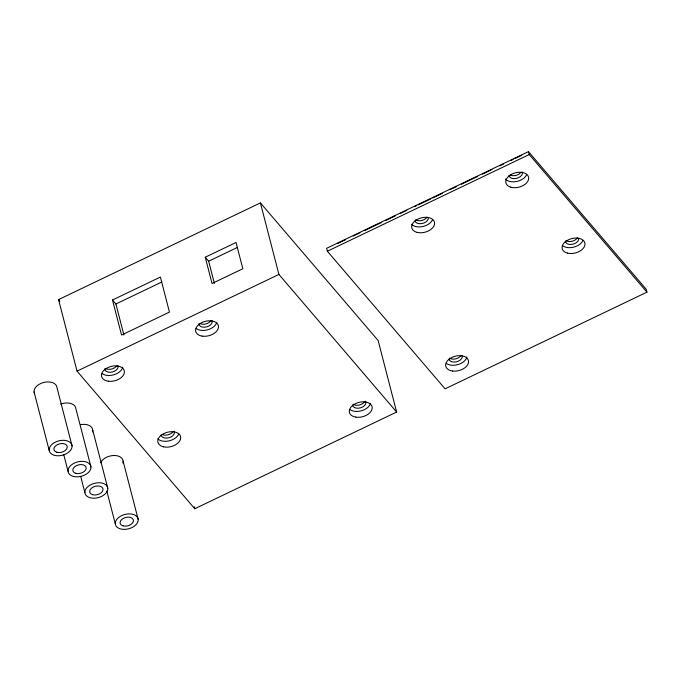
<?xml version="1.0" encoding="UTF-8"?>
<svg xmlns="http://www.w3.org/2000/svg" width="681" height="681" viewBox="0 0 681 681"><rect width="100%" height="100%" fill="white"/><g stroke="black" fill="none" stroke-linecap="round" stroke-linejoin="round"><path stroke-width="1.02" d="M58.549 299.597L260.414 202.904L378.134 340.517L396.631 412.048L194.766 508.733L77.047 371.128L58.549 299.597L59.919 301.206M112.484 300.006L160.384 277.065L169.45 312.102L121.55 335.043L112.484 300.006L115.898 303.998L123.925 335.026M205.245 257.222L236.035 242.47L242.836 268.748L212.038 283.5L205.245 257.222L208.658 261.215L214.404 283.449M115.898 303.998L161.882 281.977M208.658 261.215L237.584 247.356M528.473 151.625L326.608 248.31L327.365 251.229L445.085 388.842L646.95 292.149L646.192 289.229L528.473 151.625L529.231 154.544L646.95 292.149M337.921 243.364L345.573 239.695M353.235 236.026L359.934 232.817M364.718 230.527L380.994 222.73M385.786 220.44L395.355 215.851M400.139 213.562L406.846 210.352M414.499 206.684L416.414 205.764M418.33 204.845L430.775 198.886M432.69 197.967L442.267 193.387M449.92 189.718L456.619 186.509M461.412 184.21L477.687 176.422M482.471 174.123L492.04 169.543M499.701 165.875L503.531 164.036M511.193 160.367L513.108 159.456M515.015 158.537L521.723 155.328M77.047 371.128L278.912 274.443L396.631 412.048M327.365 251.229L529.231 154.544M260.414 202.904L278.912 274.443M194.238 506.69L194.766 508.733M123.091 461.054L138.192 519.441A11.688 7.406 -14.5 0 1 121.627 529.163A11.688 7.406 -14.5 0 1 120.409 516.3A11.688 7.406 -14.5 0 1 138.192 519.441M92.684 429.89L107.785 488.286A11.688 7.406 -14.5 0 1 91.228 498.007A11.688 7.406 -14.5 0 1 90.003 485.136A11.688 7.406 -14.5 0 1 107.785 488.286M106.815 491.044L115.293 523.825M90.939 466.894A11.688 7.406 -14.5 0 0 73.156 463.744A11.688 7.406 -14.5 0 0 74.374 476.615A11.688 7.406 -14.5 0 0 90.939 466.894L75.838 408.506A11.688 7.406 -14.5 0 0 60.745 404.088M80.647 476.274L84.887 492.669M72.05 445.859A11.688 7.406 -14.5 0 0 54.267 442.71A11.688 7.406 -14.5 0 0 55.484 455.572A11.688 7.406 -14.5 0 0 72.05 445.859L56.949 387.463A11.688 7.406 -14.5 0 0 43.303 382.577A11.688 7.406 -14.5 0 0 34.62 393.686M63.801 454.882L68.04 471.278M34.05 391.839L49.151 450.235M364.556 401.713A6.819 4.316 -14.5 0 1 353.022 404.173M116.477 366.165A6.819 4.316 -14.5 0 1 105.964 368.693M210.642 321.015A6.819 4.316 -14.5 0 1 200.146 323.671M173 431.677A6.819 4.316 -14.5 0 1 162.597 434.665M365.501 401.237A6.819 4.316 -14.5 0 1 360.726 407.783A6.819 4.316 -14.5 0 1 352.571 405.144M370.515 403.356A11.688 7.406 -14.5 0 1 361.671 410.728A11.688 7.406 -14.5 0 1 349.813 409.443M117.881 365.646A6.819 4.316 -14.5 0 1 112.322 372.005A6.819 4.316 -14.5 0 1 104.738 368.804M122.767 367.195A11.688 7.406 -14.5 0 1 114.187 374.686A11.688 7.406 -14.5 0 1 102.201 373.648M100.643 462.757A11.688 7.406 -14.5 0 1 114.417 455.495A11.688 7.406 -14.5 0 1 122.886 463.046M80.537 424.655A11.688 7.406 -14.5 0 1 92.48 431.89M211.936 320.496A6.819 4.316 -14.5 0 1 206.556 326.906A6.819 4.316 -14.5 0 1 198.826 323.824M216.805 322.36A11.688 7.406 -14.5 0 1 207.935 329.723A11.688 7.406 -14.5 0 1 196.085 328.429M174.047 431.192A6.819 4.316 -14.5 0 1 169.084 437.696A6.819 4.316 -14.5 0 1 161.056 434.921M178.78 433.942A11.688 7.406 -14.5 0 1 169.126 440.871A11.688 7.406 -14.5 0 1 157.745 438.811M427.038 217.052A6.819 4.316 -14.5 0 1 415.546 219.75M520.846 172.421A6.819 4.316 -14.5 0 1 510.367 175.111M577.445 237.771A6.819 4.316 -14.5 0 1 565.962 240.521M461.046 355.337A6.819 4.316 -14.5 0 1 449.579 358.172M428.255 217.648A6.819 4.316 -14.5 0 1 422.467 223.445A6.819 4.316 -14.5 0 1 414.984 220.763M522.123 171.91A6.819 4.316 -14.5 0 1 516.777 178.32A6.819 4.316 -14.5 0 1 509.022 175.272M578.646 238.359A6.819 4.316 -14.5 0 1 572.908 244.181A6.819 4.316 -14.5 0 1 565.383 241.534M462.203 355.933A6.819 4.316 -14.5 0 1 456.551 361.781A6.819 4.316 -14.5 0 1 448.958 359.21M466.928 356.946A11.688 7.406 -14.5 0 1 458.39 364.463A11.688 7.406 -14.5 0 1 446.387 363.467M582.97 240.521A11.688 7.406 -14.5 0 1 573.572 247.194A11.688 7.406 -14.5 0 1 562.37 245.492M432.622 219.674A11.688 7.406 -14.5 0 1 422.841 226.526A11.688 7.406 -14.5 0 1 411.554 224.338M526.592 174.889A11.688 7.406 -14.5 0 1 516.513 181.546A11.688 7.406 -14.5 0 1 505.447 179.052M355.857 417.121A11.688 7.406 -14.5 0 0 372.166 407.204A11.688 7.406 -14.5 0 0 354.197 404.344A11.688 7.406 -14.5 0 0 355.857 417.121M108.347 381.224A11.688 7.406 -14.5 0 0 124.334 371.051A11.688 7.406 -14.5 0 0 106.125 368.566A11.688 7.406 -14.5 0 0 108.347 381.224M202.121 336.108A11.688 7.406 -14.5 0 0 218.465 326.216A11.688 7.406 -14.5 0 0 200.503 323.322A11.688 7.406 -14.5 0 0 202.121 336.108M163.414 446.813A11.688 7.406 -14.5 0 0 180.712 437.764A11.688 7.406 -14.5 0 0 163.593 433.712A11.688 7.406 -14.5 0 0 163.414 446.813M123.048 525.86A6.819 4.316 -14.5 0 0 133.425 520.897A6.819 4.316 -14.5 0 0 123.755 518.147A6.819 4.316 -14.5 0 0 123.048 525.86M92.65 494.704A6.819 4.316 -14.5 0 0 103.018 489.741A6.819 4.316 -14.5 0 0 93.357 486.983A6.819 4.316 -14.5 0 0 92.65 494.704M75.795 473.312A6.819 4.316 -14.5 0 0 86.172 468.349A6.819 4.316 -14.5 0 0 76.502 465.6A6.819 4.316 -14.5 0 0 75.795 473.312M56.906 452.278A6.819 4.316 -14.5 0 0 67.274 447.306A6.819 4.316 -14.5 0 0 57.613 444.557A6.819 4.316 -14.5 0 0 56.906 452.278M567.418 253.102A11.688 7.406 -14.5 0 0 584.988 244.343A11.688 7.406 -14.5 0 0 568.167 239.925A11.688 7.406 -14.5 0 0 567.418 253.102M510.895 187.224A11.688 7.406 -14.5 0 0 528.669 178.711A11.688 7.406 -14.5 0 0 512.103 173.995A11.688 7.406 -14.5 0 0 510.895 187.224M452.55 371.026A11.688 7.406 -14.5 0 0 468.485 360.811A11.688 7.406 -14.5 0 0 450.235 358.385A11.688 7.406 -14.5 0 0 452.55 371.026M417.164 232.391A11.688 7.406 -14.5 0 0 434.597 223.496A11.688 7.406 -14.5 0 0 417.64 219.248A11.688 7.406 -14.5 0 0 417.164 232.391"/></g></svg>
